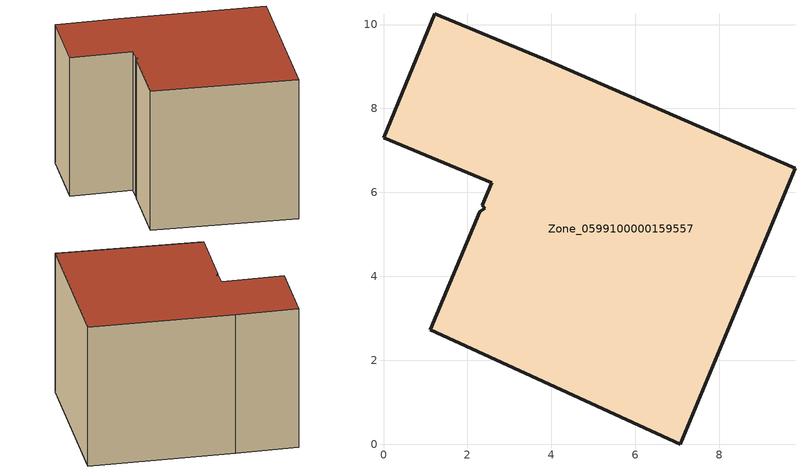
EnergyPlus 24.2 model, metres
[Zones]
Zone_0599100000159557
 floor ground (C_G): 2.29,5.54 2.41,5.62 2.35,5.69 2.58,6.23 0,7.3 1.23,10.26 3.8,9.19 9.8,6.57 7.07,0 1.12,2.72 z0
 wall outside (C_F): 3.8,9.19 1.23,10.26 0,7.3 2.58,6.23 2.35,5.69 2.41,5.62 2.29,5.54 1.12,2.72 7.07,0 9.8,6.57 3.8,9.19 z0:6.79
 roof outside (C_R): 2.41,5.62 2.29,5.54 1.12,2.72 7.07,0 9.8,6.57 3.8,9.19 1.23,10.26 0,7.3 2.58,6.23 2.35,5.69 z6.79
[BUILDING]
Pand.0599100000159557: North Axis=0; Terrain=City; Loads Convergence Tolerance Value=0.04; Temperature Convergence Tolerance Value=0.4; Solar Distribution=FullExterior; Maximum Number of Warmup Days=25; Minimum Number of Warmup Days=1
[Site:Location]
Rotterdam.The.Hague.AP_ZH_NLD Design_Conditions: Latitude=51.96; Longitude=4.45; Time Zone=1; Elevation=-4.5
[SITE:GROUNDTEMPERATURE:BUILDINGSURFACE]
18, 18, 18, 18, 18, 18, 18, 18, 18, 18, 18, 18
[MATERIAL] Thermal Absorptance=0.9; Solar Absorptance=0.7; Visible Absorptance=0.7
Name | Roughness | Thickness | Conductivity | Density | Specific Heat
G.TI.1965-1974 | MediumSmooth | 0.15 | 0.882353 | 540 | 1210
F.TI.1965-1974 | Rough | 0.3 | 0.697674 | 1920 | 840
R.TI.1965-1974 | MediumRough | 0.2 | 0.232558 | 1500 | 1000
[CONSTRUCTION]
C_G: G.TI.1965-1974
C_F: F.TI.1965-1974
C_R: R.TI.1965-1974
[ZONE]
Zone_0599100000159557: Type=1; Multiplier=1; Ceiling Height=Autocalculate; Volume=Autocalculate; Floor Area=autocalculate; Part of Total Floor Area=Yes
[ZONEINFILTRATION:DESIGNFLOWRATE]
Infil_Zone_0599100000159557: Zone or ZoneList or Space or SpaceList=Zone_0599100000159557; Schedule=AlwaysOn; Design Flow Rate Calculation Method=Flow/Area; Flow Rate per Floor Area=0.003; Constant Term Coefficient=1; Temperature Term Coefficient=0; Velocity Term Coefficient=0; Velocity Squared Term Coefficient=0
[HVACTEMPLATE:ZONE:IDEALLOADSAIRSYSTEM]
Zone_0599100000159557: Maximum Heating Supply Air Temperature=50; Minimum Cooling Supply Air Temperature=13; Maximum Heating Supply Air Humidity Ratio=0.0156; Minimum Cooling Supply Air Humidity Ratio=0.0077; Heating Limit=NoLimit; Cooling Limit=NoLimit; Dehumidification Control Type=ConstantSensibleHeatRatio; Cooling Sensible Heat Ratio=0.7; Dehumidification Setpoint=60; Humidification Control Type=None; Humidification Setpoint=30; Outdoor Air Method=None; Outdoor Air Flow Rate per Person=0.00944; Outdoor Air Flow Rate per Zone Floor Area=0; Outdoor Air Flow Rate per Zone=0; Demand Controlled Ventilation Type=None; Outdoor Air Economizer Type=NoEconomizer; Heat Recovery Type=None; Sensible Heat Recovery Effectiveness=0.7; Latent Heat Recovery Effectiveness=0.65
[ZONECONTROL:THERMOSTAT]
ThermostatControl_Zone_0599100000159557: Zone or ZoneList=Zone_0599100000159557; Control Type Schedule=DualSetpointControlType; Control 1=Thermostat_Zone_0599100000159557; Temperature Difference Between Cutout And Setpoint=0
[THERMOSTATSETPOINT:DUALSETPOINT]
Thermostat_Zone_0599100000159557: Heating Setpoint Temperature Schedule=HeatingSetpoint_Zone_0599100000159557; Cooling Setpoint Temperature Schedule=CoolingSetpoint_Zone_0599100000159557
[SCHEDULE:COMPACT]
HeatingSetpoint_Zone_0599100000159557: Through: 12/31, For: AllDays, Until: 24:00, 21
CoolingSetpoint_Zone_0599100000159557: Through: 12/31, For: AllDays, Until: 24:00, 24
DualSetpointControlType: Through: 12/31, For: AllDays, Until: 24:00, 4
AlwaysOn: Through: 12/31, For: AllDays, Until: 24:00, 1
